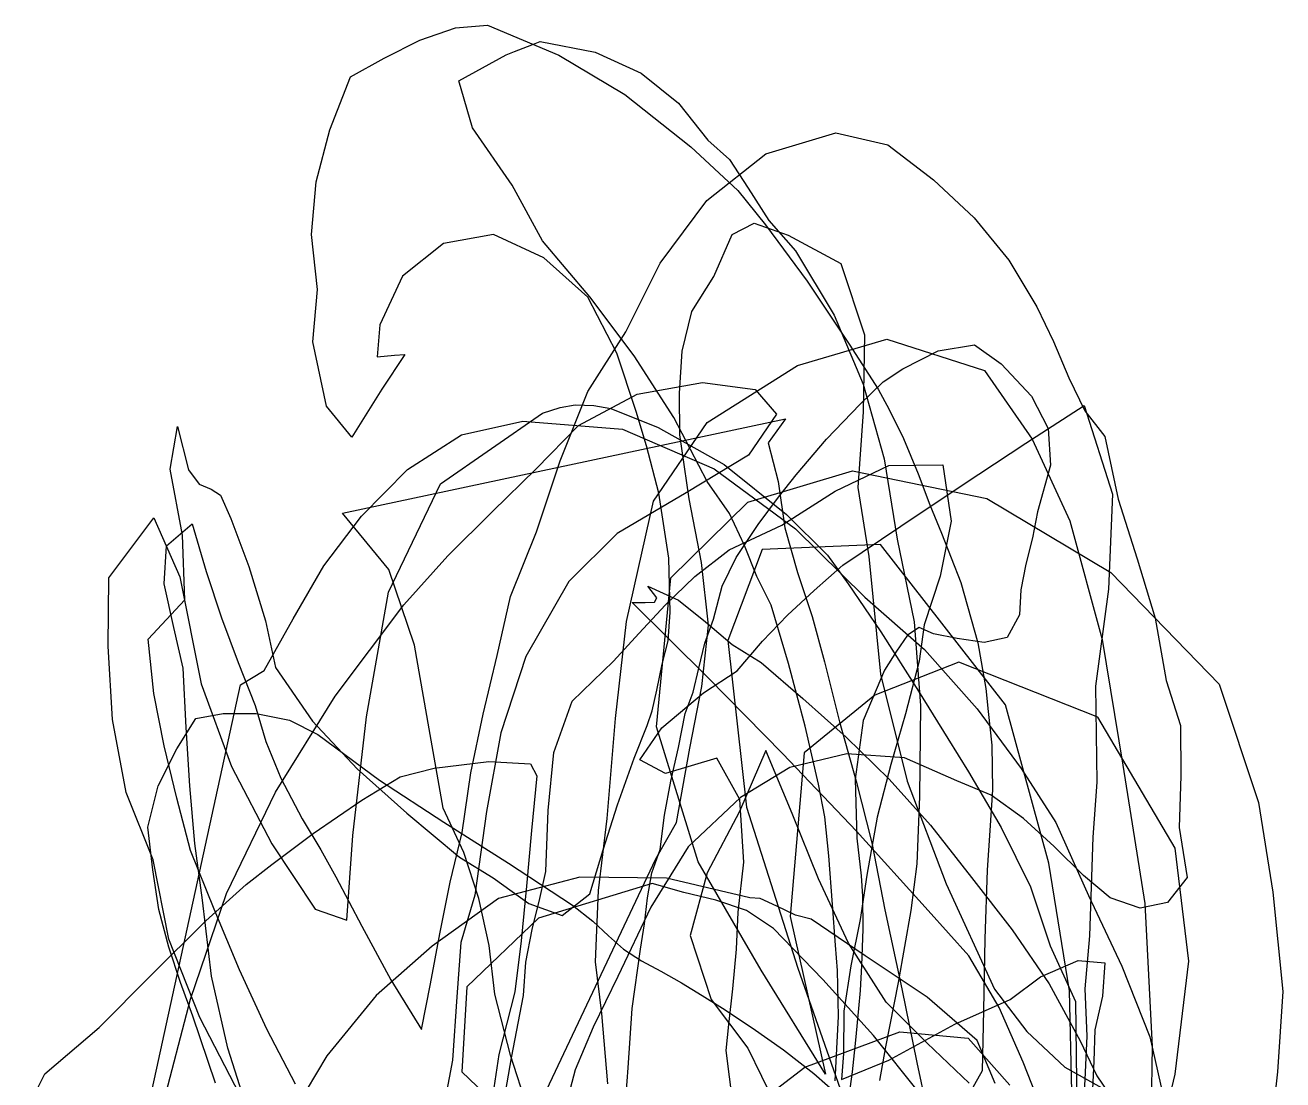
# Model space of a CAD drawing. Extents: x 0 to 83, y -5 to 166.
# Drawn here: x 6.1 to 79.1, y 104.6 to 165.8 of the extents above; entities that cross this region are included whole.
import ezdxf

# ---------------------------------------------------------------- set-up
doc = ezdxf.new("R2010")
doc.units = 0
for name, color, linetype in [('_B1', 7, 'CONTINUOUS'), ('_B2', 7, 'CONTINUOUS'), ('_F1', 7, 'CONTINUOUS'), ('_F2', 7, 'CONTINUOUS'), ('_T1', 7, 'CONTINUOUS'), ('_T2', 7, 'CONTINUOUS'), ('_Y1', 7, 'CONTINUOUS'), ('_Y2', 7, 'CONTINUOUS'), ('d', 7, 'CONTINUOUS'), ('h', 7, 'CONTINUOUS'), ('L1', 7, 'CONTINUOUS'), ('L2', 7, 'CONTINUOUS'), ('m', 7, 'CONTINUOUS'), ('t', 7, 'CONTINUOUS')]:
    doc.layers.add(name, color=color, linetype=linetype)

msp = doc.modelspace()

# ---------------------------------------------------------------- linework, layer by layer
at = {"layer": '_B1', "color": 7}
for p, q in [((30.226577, 139.157374), (36.162941, 143.266084)), ((36.162941, 143.266084), (37.18232, 143.582603)), ((37.18232, 143.582603), (38.04811, 143.744802)), ((38.04811, 143.744802), (39.12785, 143.695225)), ((39.12785, 143.695225), (40.11627, 143.529664)), ((40.11627, 143.529664), (42.864474, 142.423795)), ((42.864474, 142.423795), (46.698826, 140.280391)), ((46.698826, 140.280391), (50.312993, 137.383349)), ((27.225809, 132.869147), (30.226577, 139.157374)), ((11.000529, 133.713168), (13.595915, 137.194256)), ((13.595915, 137.194256), (15.109946, 133.760147)), ((50.312993, 137.383349), (52.694222, 135.021416)), ((52.694222, 135.021416), (53.896725, 133.357399)), ((10.95161, 129.750919), (11.000529, 133.713168)), ((15.109946, 133.760147), (16.344098, 127.563845)), ((25.937765, 125.651357), (27.225809, 132.869147)), ((53.896725, 133.357399), (55.780645, 130.571869)), ((55.780645, 130.571869), (57.964711, 127.134535)), ((11.201816, 125.495556), (10.95161, 129.750919)), ((16.344098, 127.563845), (18.099849, 122.758355)), ((57.964711, 127.134535), (59.66746, 124.384182)), ((25.139571, 118.753949), (25.937765, 125.651357)), ((11.993626, 121.257729), (11.201816, 125.495556)), ((59.66746, 124.384182), (60.874915, 122.44602)), ((18.099849, 122.758355), (20.451378, 118.279127)), ((60.874915, 122.44602), (62.765099, 119.230166)), ((13.569516, 117.348088), (11.993626, 121.257729)), ((62.765099, 119.230166), (64.476389, 115.775616)), ((20.451378, 118.279127), (22.965067, 114.495775)), ((24.806079, 113.842611), (25.139571, 118.753949)), ((14.46727, 112.757275), (13.569516, 117.348088)), ((42.520455, 115.977542), (35.925678, 113.976213)), ((44.360939, 115.446963), (42.520455, 115.977542)), ((46.216466, 115.012846), (44.360939, 115.446963)), ((64.476389, 115.775616), (65.610269, 112.358988)), ((47.984567, 114.410272), (46.216466, 115.012846)), ((22.965067, 114.495775), (24.806079, 113.842611)), ((35.925678, 113.976213), (31.754346, 109.979464)), ((49.56277, 113.374324), (47.984567, 114.410272)), ((52.412896, 110.409967), (49.56277, 113.374324)), ((16.277993, 108.201642), (14.46727, 112.757275)), ((65.610269, 112.358988), (67.078919, 109.132516)), ((55.359167, 107.160912), (52.412896, 110.409967)), ((31.754346, 109.979464), (31.467918, 105.048149)), ((67.078919, 109.132516), (67.832637, 47.381531)), ((18.594335, 103.724357), (16.277993, 108.201642)), ((58.051913, 103.790513), (55.359167, 107.160912)), ((31.467918, 105.048149), (36.527851, 100.243113))]:
    msp.add_line(p, q, dxfattribs=at)
at = {"layer": '_B2', "color": 7}
for p, q in [((31.455034, 141.998719), (35.019593, 142.798017)), ((35.019593, 142.798017), (40.802789, 142.333498)), ((40.802789, 142.333498), (46.107275, 140.024146)), ((28.321692, 139.99022), (31.455034, 141.998719)), ((25.651282, 137.287654), (28.321692, 139.99022)), ((46.107275, 140.024146), (50.827581, 136.547016)), ((23.47552, 134.406147), (25.651282, 137.287654)), ((50.827581, 136.547016), (54.858231, 132.579165)), ((21.687997, 131.329764), (23.47552, 134.406147)), ((54.858231, 132.579165), (58.316242, 129.553475)), ((20.010259, 128.331253), (21.687997, 131.329764)), ((58.316242, 129.553475), (61.369499, 126.117587)), ((18.631437, 127.501957), (20.010259, 128.331253)), ((6.136009, 70.257227), (18.631437, 127.501957)), ((61.369499, 126.117587), (63.936896, 122.645485)), ((63.936896, 122.645485), (65.93731, 119.511155)), ((65.93731, 119.511155), (67.841367, 115.279778)), ((38.312182, 116.343175), (33.60644, 115.106259)), ((43.343236, 116.278322), (38.312182, 116.343175)), ((48.181874, 115.13682), (43.343236, 116.278322)), ((33.60644, 115.106259), (29.743726, 112.342446)), ((48.780163, 115.101407), (48.181874, 115.13682)), ((49.754912, 114.657661), (48.780163, 115.101407)), ((50.835698, 114.146214), (49.754912, 114.657661)), ((67.841367, 115.279778), (69.768219, 111.191884)), ((51.752094, 113.907697), (50.835698, 114.146214)), ((54.877755, 111.779525), (51.752094, 113.907697)), ((29.743726, 112.342446), (26.504217, 109.484708)), ((58.472277, 109.382623), (54.877755, 111.779525)), ((69.768219, 111.191884), (71.386281, 107.086169)), ((26.504217, 109.484708), (23.643019, 105.975651)), ((61.373436, 106.863975), (58.472277, 109.382623)), ((62.419006, 104.370566), (61.373436, 106.863975)), ((71.386281, 107.086169), (72.363968, 102.801331)), ((23.643019, 105.975651), (21.282265, 102.025993))]:
    msp.add_line(p, q, dxfattribs=at)
at = {"layer": '_F1', "color": 7}
for p, q in [((47.153568, 153.630744), (48.442233, 154.2853)), ((48.442233, 154.2853), (50.39884, 153.577951)), ((46.086604, 151.179442), (47.153568, 153.630744)), ((50.39884, 153.577951), (53.469632, 151.94354)), ((53.469632, 151.94354), (54.834894, 147.793526)), ((44.823494, 149.159152), (46.086604, 151.179442)), ((44.249952, 146.859327), (44.823494, 149.159152)), ((54.834894, 147.793526), (54.765546, 143.339922)), ((44.104629, 144.426841), (44.249952, 146.859327)), ((44.126166, 142.008581), (44.104629, 144.426841)), ((54.765546, 143.339922), (54.452882, 138.938836)), ((44.658398, 138.286474), (44.126166, 142.008581)), ((54.452882, 138.938836), (55.088198, 134.946364)), ((45.373367, 134.592533), (44.658398, 138.286474)), ((45.781113, 130.957991), (45.373367, 134.592533)), ((55.088198, 134.946364), (55.756199, 128.116258)), ((45.391675, 127.414077), (45.781113, 130.957991)), ((55.756199, 128.116258), (57.311452, 121.922795)), ((44.709811, 123.821907), (45.391675, 127.414077)), ((43.933887, 119.5137), (44.709811, 123.821907)), ((49.119123, 123.682955), (47.583074, 120.160259)), ((50.638032, 120.043748), (49.119123, 123.682955)), ((57.311452, 121.922795), (59.578583, 115.966918)), ((47.583074, 120.160259), (45.698841, 116.594445)), ((52.168591, 116.245448), (50.638032, 120.043748)), ((42.727502, 117.407611), (43.933887, 119.5137)), ((32.496355, 95.752267), (42.727502, 117.407611)), ((45.698841, 116.594445), (44.73036, 112.964397)), ((53.917477, 112.517812), (52.168591, 116.245448)), ((59.578583, 115.966918), (62.382227, 109.849571)), ((44.73036, 112.964397), (45.941579, 109.249002)), ((56.091357, 109.090605), (53.917477, 112.517812)), ((62.382227, 109.849571), (64.25035, 107.395078)), ((45.941579, 109.249002), (48.072074, 106.432063)), ((58.480905, 106.706889), (56.091357, 109.090605)), ((64.25035, 107.395078), (66.459315, 105.321503)), ((60.914215, 104.389695), (58.480905, 106.706889)), ((48.072074, 106.432063), (49.6598, 103.178798)), ((66.459315, 105.321503), (69.096567, 103.846439))]:
    msp.add_line(p, q, dxfattribs=at)
at = {"layer": '_F2', "color": 7}
for p, q in [((49.108529, 158.298703), (53.167853, 159.521326)), ((53.167853, 159.521326), (53.92545, 159.348281)), ((53.92545, 159.348281), (54.68305, 159.17524)), ((54.68305, 159.17524), (55.440648, 159.002195)), ((55.440648, 159.002195), (56.198262, 158.829139)), ((56.198262, 158.829139), (58.833921, 156.801666)), ((45.698105, 155.587227), (49.108529, 158.298703)), ((58.833921, 156.801666), (61.195029, 154.580876)), ((42.97739, 151.954831), (45.698105, 155.587227)), ((61.195029, 154.580876), (63.215125, 152.132222)), ((40.987187, 147.969453), (42.97739, 151.954831)), ((63.215125, 152.132222), (64.827754, 149.421175)), ((64.827754, 149.421175), (65.806041, 147.416449)), ((38.79241, 144.524496), (40.987187, 147.969453)), ((65.806041, 147.416449), (66.68866, 145.318164)), ((66.68866, 145.318164), (67.628601, 143.391297)), ((37.18429, 140.501762), (38.79241, 144.524496)), ((67.628601, 143.391297), (68.77884, 141.900834)), ((68.77884, 141.900834), (69.56241, 138.269926)), ((35.80415, 136.375061), (37.18429, 140.501762)), ((69.56241, 138.269926), (70.656735, 134.81024)), ((14.332192, 135.558993), (15.830247, 136.83538)), ((15.830247, 136.83538), (16.645071, 134.065964)), ((34.293302, 132.618229), (35.80415, 136.375061)), ((14.203911, 133.366928), (14.332192, 135.558993)), ((70.656735, 134.81024), (71.703949, 131.359501)), ((16.645071, 134.065964), (17.538022, 131.382474)), ((14.756643, 130.818309), (14.203911, 133.366928)), ((33.523849, 129.209713), (34.293302, 132.618229)), ((17.538022, 131.382474), (18.488755, 128.790102)), ((71.703949, 131.359501), (72.346177, 127.755447)), ((15.30162, 128.472215), (14.756643, 130.818309)), ((32.720147, 125.806841), (33.523849, 129.209713)), ((15.485295, 125.030899), (15.30162, 128.472215)), ((18.488755, 128.790102), (19.476934, 126.294038)), ((72.346177, 127.755447), (73.181961, 125.136729)), ((19.476934, 126.294038), (20.099361, 124.223357)), ((32.001821, 122.38874), (32.720147, 125.806841)), ((15.687327, 121.64395), (15.485295, 125.030899)), ((73.181961, 125.136729), (73.200079, 122.229505)), ((20.099361, 124.223357), (20.972587, 122.09099)), ((53.81104, 123.501441), (50.510395, 122.709824)), ((57.166552, 123.266736), (53.81104, 123.501441)), ((50.510395, 122.709824), (47.651453, 120.966035)), ((60.190089, 121.931585), (57.166552, 123.266736)), ((20.972587, 122.09099), (22.218742, 119.725378)), ((31.488496, 118.934535), (32.001821, 122.38874)), ((62.185542, 121.101965), (60.190089, 121.931585)), ((73.200079, 122.229505), (73.096072, 119.228989)), ((15.975453, 118.305718), (15.687327, 121.64395)), ((47.651453, 120.966035), (44.602081, 118.107906)), ((64.070021, 119.757478), (62.185542, 121.101965)), ((22.218742, 119.725378), (23.301753, 117.937658)), ((65.850759, 118.125841), (64.070021, 119.757478)), ((73.096072, 119.228989), (73.565475, 116.330394)), ((16.417413, 115.010557), (15.975453, 118.305718)), ((30.802044, 116.046222), (31.488496, 118.934535)), ((23.301753, 117.937658), (24.168968, 116.357256)), ((44.602081, 118.107906), (42.436384, 114.612928)), ((67.53499, 116.43476), (65.850759, 118.125841)), ((24.168968, 116.357256), (25.661743, 113.509989)), ((30.197273, 113.064933), (30.802044, 116.046222)), ((69.098019, 115.142024), (67.53499, 116.43476)), ((73.565475, 116.330394), (72.418403, 114.867349)), ((16.944878, 110.60141), (16.417413, 115.010557)), ((42.436384, 114.612928), (40.519316, 110.58987)), ((70.827536, 114.545389), (69.098019, 115.142024)), ((72.418403, 114.867349), (70.827536, 114.545389)), ((25.661743, 113.509989), (27.350898, 110.394169)), ((29.650075, 110.163999), (30.197273, 113.064933)), ((17.8866, 106.419134), (16.944878, 110.60141)), ((27.350898, 110.394169), (29.136346, 107.516747)), ((40.519316, 110.58987), (39.094227, 107.6445)), ((29.136346, 107.516747), (29.650075, 110.163999)), ((39.094227, 107.6445), (38.043654, 105.171649)), ((19.23359, 102.281149), (17.8866, 106.419134)), ((38.043654, 105.171649), (36.896839, 100.849503))]:
    msp.add_line(p, q, dxfattribs=at)
at = {"layer": '_T1', "color": 7}
for p, q in [((31.103268, 165.616149), (32.957794, 165.765213)), ((32.957794, 165.765213), (37.099213, 164.019908)), ((29.043808, 164.890282), (31.103268, 165.616149)), ((26.957644, 163.854295), (29.043808, 164.890282)), ((25.023019, 162.774876), (26.957644, 163.854295)), ((37.099213, 164.019908), (40.932732, 161.74692)), ((23.822896, 159.691467), (25.023019, 162.774876)), ((40.932732, 161.74692), (44.766848, 158.712287)), ((23.026498, 156.668292), (23.822896, 159.691467)), ((44.766848, 158.712287), (47.482839, 156.175894)), ((22.748611, 153.614937), (23.026498, 156.668292)), ((47.482839, 156.175894), (49.09573, 154.187488)), ((49.09573, 154.187488), (51.510577, 150.908694)), ((23.104024, 150.440984), (22.748611, 153.614937)), ((33.304992, 153.621286), (30.402093, 153.105694)), ((36.231943, 152.270556), (33.304992, 153.621286)), ((30.402093, 153.105694), (28.036097, 151.199482)), ((38.777305, 149.990225), (36.231943, 152.270556)), ((28.036097, 151.199482), (26.719844, 148.378357)), ((22.824364, 147.396833), (23.104024, 150.440984)), ((51.510577, 150.908694), (53.956391, 147.257224)), ((40.467993, 146.736264), (38.777305, 149.990225)), ((26.719844, 148.378357), (26.560955, 146.523082)), ((23.626907, 143.663301), (22.824364, 147.396833)), ((41.596944, 143.359939), (40.467993, 146.736264)), ((53.956391, 147.257224), (55.620896, 144.647689)), ((26.560955, 146.523082), (27.563226, 146.616934)), ((28.170969, 146.658979), (26.828506, 144.648271)), ((27.563226, 146.616934), (28.170969, 146.658979)), ((26.828506, 144.648271), (25.09913, 141.870432)), ((55.620896, 144.647689), (56.272472, 143.475075)), ((25.09913, 141.870432), (23.626907, 143.663301)), ((42.190047, 141.360916), (41.596944, 143.359939)), ((56.272472, 143.475075), (57.105978, 141.790889)), ((14.551829, 140.011146), (14.973607, 142.494172)), ((14.973607, 142.494172), (15.608823, 139.974929)), ((57.105978, 141.790889), (57.954345, 139.733579)), ((42.902295, 138.624661), (42.190047, 141.360916)), ((15.258671, 136.181588), (14.551829, 140.011146)), ((15.608823, 139.974929), (16.230157, 139.13278)), ((57.954345, 139.733579), (58.630683, 137.939095)), ((16.230157, 139.13278), (16.92898, 138.854802)), ((16.92898, 138.854802), (17.477991, 138.505504)), ((17.477991, 138.505504), (18.069295, 137.145744)), ((43.481373, 134.851182), (42.902295, 138.624661)), ((58.630683, 137.939095), (59.299816, 136.30086)), ((18.069295, 137.145744), (19.107417, 134.364417)), ((15.400028, 132.422949), (15.258671, 136.181588)), ((59.299816, 136.30086), (60.421032, 133.428613)), ((19.107417, 134.364417), (20.086181, 131.213282)), ((43.56053, 131.720568), (43.481373, 134.851182)), ((60.421032, 133.428613), (61.418255, 129.942642)), ((13.281799, 130.152679), (15.400028, 132.422949)), ((43.439579, 130.055763), (43.56053, 131.720568)), ((20.086181, 131.213282), (20.658748, 128.505381)), ((13.603802, 127.008014), (13.281799, 130.152679)), ((43.102742, 128.696104), (43.439579, 130.055763)), ((61.418255, 129.942642), (61.880733, 127.281536)), ((20.658748, 128.505381), (22.814901, 125.396292)), ((42.794265, 127.193112), (43.102742, 128.696104)), ((14.192338, 123.954543), (13.603802, 127.008014)), ((42.518369, 125.995636), (42.794265, 127.193112)), ((61.880733, 127.281536), (62.0112, 125.962462)), ((42.235832, 125.145166), (42.518369, 125.995636)), ((62.0112, 125.962462), (62.225326, 123.997272)), ((22.814901, 125.396292), (25.402313, 122.637899)), ((41.466818, 123.251113), (42.235832, 125.145166)), ((14.935648, 120.935211), (14.192338, 123.954543)), ((62.225326, 123.997272), (62.265975, 121.410955)), ((25.402313, 122.637899), (28.285586, 120.062227)), ((40.498291, 120.538908), (41.466818, 123.251113)), ((62.265975, 121.410955), (62.107315, 119.056675)), ((15.721969, 117.892968), (14.935648, 120.935211)), ((39.676883, 117.924298), (40.498291, 120.538908)), ((28.285586, 120.062227), (31.329314, 117.501307)), ((62.107315, 119.056675), (61.960307, 116.756706)), ((17.094324, 114.480119), (15.721969, 117.892968)), ((31.329314, 117.501307), (33.29455, 116.306836)), ((38.906265, 115.37925), (39.676883, 117.924298)), ((33.29455, 116.306836), (35.354209, 114.808272)), ((61.960307, 116.756706), (61.820832, 112.773347)), ((37.295659, 114.125708), (38.906265, 115.37925)), ((35.354209, 114.808272), (37.295659, 114.125708)), ((18.580745, 110.971534), (17.094324, 114.480119)), ((61.820832, 112.773347), (61.73871, 108.636747)), ((20.161808, 107.536428), (18.580745, 110.971534)), ((61.73871, 108.636747), (61.656448, 105.118463)), ((21.818086, 104.34402), (20.161808, 107.536428)), ((61.656448, 105.118463), (60.592868, 103.208399))]:
    msp.add_line(p, q, dxfattribs=at)
at = {"layer": '_T2', "color": 7}
for p, q in [((24.542785, 137.456864), (50.24394, 142.937865)), ((50.24394, 142.937865), (49.250326, 141.539053)), ((49.250326, 141.539053), (49.829633, 139.295519)), ((49.829633, 139.295519), (50.220239, 136.604883)), ((27.241594, 134.195783), (24.542785, 137.456864)), ((50.220239, 136.604883), (50.954556, 134.019708)), ((28.726615, 129.794962), (27.241594, 134.195783)), ((50.954556, 134.019708), (51.798138, 131.455874)), ((51.798138, 131.455874), (52.516538, 128.829277)), ((29.583984, 124.946227), (28.726615, 129.794962)), ((52.516538, 128.829277), (53.388082, 125.364172)), ((30.399838, 120.341404), (29.583984, 124.946227)), ((53.388082, 125.364172), (54.34842, 121.922246)), ((54.34842, 121.922246), (55.270324, 118.341095)), ((31.580717, 117.767952), (30.399838, 120.341404)), ((55.270324, 118.341095), (56.026575, 114.458313)), ((32.467666, 115.112721), (31.580717, 117.767952)), ((33.067247, 112.377533), (32.467666, 115.112721)), ((56.026575, 114.458313), (57.011093, 109.859346)), ((33.386017, 109.564218), (33.067247, 112.377533)), ((34.303349, 106.018703), (33.386017, 109.564218)), ((57.011093, 109.859346), (57.86867, 105.594175)), ((35.433373, 102.532205), (34.303349, 106.018703)), ((57.86867, 105.594175), (58.749692, 101.576646))]:
    msp.add_line(p, q, dxfattribs=at)
at = {"layer": '_Y1', "color": 7}
for p, q in [((34.041911, 164.048563), (34.538437, 164.239514)), ((34.538437, 164.239514), (35.034964, 164.430461)), ((35.034964, 164.430461), (35.531493, 164.621411)), ((35.531493, 164.621411), (36.028041, 164.812354)), ((36.028041, 164.812354), (39.209919, 164.1907)), ((31.295243, 162.541772), (34.041911, 164.048563)), ((39.209919, 164.1907), (41.876224, 162.97167)), ((41.876224, 162.97167), (44.048431, 161.244565)), ((32.100165, 159.805105), (31.295243, 162.541772)), ((44.048431, 161.244565), (45.74801, 159.09868)), ((34.402819, 156.492627), (32.100165, 159.805105)), ((45.74801, 159.09868), (46.997728, 157.973813)), ((46.997728, 157.973813), (48.089093, 156.309447)), ((36.149341, 153.258396), (34.402819, 156.492627)), ((48.089093, 156.309447), (49.281149, 154.434032)), ((49.281149, 154.434032), (50.832933, 152.676006)), ((38.906925, 150.013399), (36.149341, 153.258396)), ((50.832933, 152.676006), (53.069835, 148.946288)), ((41.479854, 146.590455), (38.906925, 150.013399)), ((53.069835, 148.946288), (54.768817, 144.935995)), ((43.775716, 143.01162), (41.479854, 146.590455)), ((54.768817, 144.935995), (55.977001, 140.612012)), ((45.702099, 139.298962), (43.775716, 143.01162)), ((55.977001, 140.612012), (56.741507, 135.941219)), ((47.013881, 137.444077), (45.702099, 139.298962)), ((47.88241, 135.578844), (47.013881, 137.444077)), ((56.741507, 135.941219), (57.721409, 131.160358)), ((48.590976, 133.777775), (47.88241, 135.578844)), ((49.422874, 132.115374), (48.590976, 133.777775)), ((50.436438, 128.739756), (49.422874, 132.115374)), ((57.721409, 131.160358), (58.080173, 126.294084)), ((51.393177, 125.101986), (50.436438, 128.739756)), ((58.080173, 126.294084), (58.034113, 121.023128)), ((52.162012, 121.74359), (51.393177, 125.101986)), ((52.531866, 119.837401), (52.162012, 121.74359)), ((58.034113, 121.023128), (57.882805, 117.124424)), ((52.75955, 117.580687), (52.531866, 119.837401)), ((52.988014, 114.760781), (52.75955, 117.580687)), ((57.882805, 117.124424), (57.519958, 114.408969)), ((53.15488, 112.408406), (52.988014, 114.760781)), ((57.519958, 114.408969), (56.789678, 110.233035)), ((53.279892, 110.930913), (53.15488, 112.408406)), ((53.336404, 108.255911), (53.279892, 110.930913)), ((56.789678, 110.233035), (56.064576, 106.511219)), ((53.141488, 104.527124), (53.336404, 108.255911)), ((56.064576, 106.511219), (55.710353, 104.552625))]:
    msp.add_line(p, q, dxfattribs=at)
at = {"layer": '_Y2', "color": 7}
for p, q in [((64.192145, 141.513392), (67.577894, 143.699959)), ((67.577894, 143.699959), (69.217762, 138.559388)), ((60.561533, 139.127173), (64.192145, 141.513392)), ((56.940829, 136.71104), (60.561533, 139.127173)), ((69.217762, 138.559388), (68.988024, 133.058047)), ((53.584805, 134.434727), (56.940829, 136.71104)), ((51.9132, 132.973114), (53.584805, 134.434727)), ((50.375668, 131.544229), (51.9132, 132.973114)), ((68.988024, 133.058047), (68.239469, 127.418349)), ((48.909415, 130.032341), (50.375668, 131.544229)), ((47.451647, 128.321717), (48.909415, 130.032341)), ((45.496015, 127.036104), (47.451647, 128.321717)), ((43.06959, 125.008955), (45.496015, 127.036104)), ((68.239469, 127.418349), (68.322885, 121.862708)), ((41.792211, 123.149106), (43.06959, 125.008955)), ((27.889116, 122.173836), (29.875422, 122.663114)), ((29.875422, 122.663114), (33.042563, 123.047397)), ((33.042563, 123.047397), (35.46518, 122.924539)), ((35.46518, 122.924539), (35.821206, 122.218575)), ((43.283718, 122.365395), (41.792211, 123.149106)), ((46.276997, 123.243475), (43.283718, 122.365395)), ((47.608502, 120.855078), (46.276997, 123.243475)), ((25.677527, 120.804879), (27.889116, 122.173836)), ((35.821206, 122.218575), (35.514744, 119.056536)), ((68.322885, 121.862708), (68.092781, 118.672532)), ((22.855658, 118.872), (25.677527, 120.804879)), ((47.835841, 117.209796), (47.608502, 120.855078)), ((35.514744, 119.056536), (35.228283, 115.827387)), ((20.457971, 117.070552), (22.855658, 118.872)), ((68.092781, 118.672532), (67.994578, 115.791549)), ((18.953355, 115.920647), (20.457971, 117.070552)), ((47.516611, 114.317212), (47.835841, 117.209796)), ((16.611474, 113.816259), (18.953355, 115.920647)), ((35.228283, 115.827387), (34.919281, 112.660787)), ((67.994578, 115.791549), (67.886728, 112.946076)), ((47.405032, 112.173033), (47.516611, 114.317212)), ((13.444142, 110.665476), (16.611474, 113.816259)), ((34.919281, 112.660787), (34.545201, 109.686398)), ((67.886728, 112.946076), (67.627682, 109.862431)), ((47.188588, 109.877411), (47.405032, 112.173033)), ((10.431413, 107.63347), (13.444142, 110.665476)), ((34.545201, 109.686398), (33.616433, 106.06595)), ((46.961639, 107.793554), (47.188588, 109.877411)), ((67.627682, 109.862431), (67.731205, 107.129378)), ((7.271356, 104.93117), (10.431413, 107.63347)), ((46.818543, 106.284667), (46.961639, 107.793554)), ((67.731205, 107.129378), (67.620738, 104.602728)), ((33.616433, 106.06595), (33.062931, 102.297394)), ((47.193803, 103.244567), (46.818543, 106.284667)), ((6.144836, 102.668941), (7.271356, 104.93117)), ((67.620738, 104.602728), (67.480455, 102.159249))]:
    msp.add_line(p, q, dxfattribs=at)
at = {"layer": 'd', "color": 7}
for p, q in [((57.06178, 145.833673), (59.118198, 146.878275)), ((59.118198, 146.878275), (61.211227, 147.221301)), ((61.211227, 147.221301), (62.762818, 146.123934)), ((62.762818, 146.123934), (64.526381, 144.237951)), ((55.92545, 145.067111), (57.06178, 145.833673)), ((54.577444, 143.788419), (55.92545, 145.067111)), ((52.638023, 141.742177), (54.577444, 143.788419)), ((64.526381, 144.237951), (65.503504, 142.378531)), ((65.503504, 142.378531), (65.639336, 140.242508)), ((50.881628, 139.682104), (52.638023, 141.742177)), ((65.639336, 140.242508), (64.879023, 137.526721)), ((49.838669, 138.380369), (50.881628, 139.682104)), ((48.671336, 136.79268), (49.838669, 138.380369)), ((64.879023, 137.526721), (64.585497, 136.02688)), ((47.390162, 134.890841), (48.671336, 136.79268)), ((64.585497, 136.02688), (64.206954, 134.508181)), ((46.575178, 133.21642), (47.390162, 134.890841)), ((64.206954, 134.508181), (63.904026, 133.006252)), ((46.072763, 131.310915), (46.575178, 133.21642)), ((63.904026, 133.006252), (63.837343, 131.556722)), ((63.837343, 131.556722), (63.124525, 130.237633)), ((45.574596, 129.922312), (46.072763, 131.310915)), ((58.006672, 130.829499), (57.324648, 130.38382)), ((58.831581, 130.452303), (58.006672, 130.829499)), ((45.233381, 128.473605), (45.574596, 129.922312)), ((57.324648, 130.38382), (56.68819, 129.44674)), ((60.211345, 130.190782), (58.831581, 130.452303)), ((61.779094, 129.950773), (60.211345, 130.190782)), ((63.124525, 130.237633), (61.779094, 129.950773)), ((56.68819, 129.44674), (55.999976, 128.349718)), ((44.900115, 127.076039), (45.233381, 128.473605)), ((55.999976, 128.349718), (54.757609, 125.429362)), ((44.425803, 125.840869), (44.900115, 127.076039)), ((44.03722, 123.871986), (44.425803, 125.840869)), ((54.757609, 125.429362), (54.300815, 122.036778)), ((43.607365, 121.907905), (44.03722, 123.871986)), ((43.227824, 119.93797), (43.607365, 121.907905)), ((54.300815, 122.036778), (54.390684, 118.60049)), ((42.990178, 117.951533), (43.227824, 119.93797)), ((54.390684, 118.60049), (54.635269, 116.42996)), ((42.506979, 116.590348), (42.990178, 117.951533)), ((42.241637, 115.137291), (42.506979, 116.590348)), ((54.635269, 116.42996), (54.711814, 115.251524)), ((42.064759, 113.644386), (42.241637, 115.137291)), ((54.711814, 115.251524), (54.732713, 113.320374)), ((41.846955, 112.163665), (42.064759, 113.644386)), ((54.732713, 113.320374), (54.659591, 111.226717)), ((41.358936, 108.733364), (41.846955, 112.163665)), ((54.659591, 111.226717), (54.579435, 109.77743)), ((54.579435, 109.77743), (54.489979, 108.722988)), ((41.115707, 105.279536), (41.358936, 108.733364)), ((54.489979, 108.722988), (54.31964, 106.892181)), ((54.31964, 106.892181), (54.123868, 105.05163)), ((40.868635, 101.83999), (41.115707, 105.279536)), ((54.123868, 105.05163), (53.933709, 103.639382))]:
    msp.add_line(p, q, dxfattribs=at)
at = {"layer": 'h', "color": 7}
for p, q in [((41.650593, 144.368191), (45.440532, 145.047323)), ((45.440532, 145.047323), (48.502423, 144.635926)), ((48.502423, 144.635926), (49.723249, 143.196877)), ((38.245627, 142.535657), (41.650593, 144.368191)), ((49.723249, 143.196877), (48.103581, 140.832058)), ((35.782346, 140.02444), (38.245627, 142.535657)), ((48.103581, 140.832058), (44.492198, 138.629336)), ((33.24365, 137.555913), (35.782346, 140.02444)), ((44.492198, 138.629336), (40.484973, 136.283686)), ((30.670576, 134.977375), (33.24365, 137.555913)), ((40.484973, 136.283686), (37.677779, 133.490078)), ((28.104162, 132.136134), (30.670576, 134.977375)), ((37.677779, 133.490078), (35.184136, 129.135166)), ((24.115421, 126.852686), (28.104162, 132.136134)), ((35.184136, 129.135166), (33.741236, 124.724118)), ((20.655118, 121.268047), (24.115421, 126.852686)), ((33.741236, 124.724118), (32.902248, 120.146753)), ((17.826395, 115.400957), (20.655118, 121.268047)), ((32.902248, 120.146753), (32.22034, 115.292892)), ((15.73239, 109.270157), (17.826395, 115.400957)), ((32.22034, 115.292892), (31.420491, 112.553708)), ((31.420491, 112.553708), (31.182064, 109.410627)), ((14.027812, 102.783251), (15.73239, 109.270157)), ((31.182064, 109.410627), (30.934948, 105.726188)), ((51.366962, 105.332897), (56.886769, 107.374879)), ((56.886769, 107.374879), (60.850091, 107.002436)), ((60.850091, 107.002436), (63.264692, 104.276003)), ((30.934948, 105.726188), (30.109025, 101.362936)), ((46.639613, 101.691395), (51.366962, 105.332897))]:
    msp.add_line(p, q, dxfattribs=at)
at = {"layer": 'L1', "color": 7}
for p, q in [((48.061149, 138.096828), (54.135922, 139.905324)), ((54.135922, 139.905324), (61.936881, 138.303079)), ((43.6011, 133.706139), (48.061149, 138.096828)), ((61.936881, 138.303079), (69.136338, 134.008042)), ((42.77375, 125.072555), (43.6011, 133.706139)), ((69.136338, 134.008042), (75.409215, 127.532738)), ((60.320295, 128.825102), (55.44569, 126.904337)), ((68.384406, 125.619895), (60.320295, 128.825102)), ((75.409215, 127.532738), (77.688929, 120.682714)), ((55.44569, 126.904337), (51.333438, 123.558215)), ((72.862932, 118.025731), (68.384406, 125.619895)), ((45.186462, 117.234519), (42.77375, 125.072555)), ((51.333438, 123.558215), (50.533567, 114.063215)), ((77.688929, 120.682714), (78.524756, 115.467792)), ((73.664127, 111.475815), (72.862932, 118.025731)), ((48.848795, 110.950853), (45.186462, 117.234519)), ((78.524756, 115.467792), (79.111099, 109.712983)), ((50.533567, 114.063215), (52.583517, 104.924914)), ((52.583517, 104.924914), (48.848795, 110.950853)), ((72.865453, 104.925388), (73.664127, 111.475815)), ((79.111099, 109.712983), (78.795272, 105.056063)), ((71.737239, 100.224278), (72.865453, 104.925388)), ((78.795272, 105.056063), (78.309551, 100.588141))]:
    msp.add_line(p, q, dxfattribs=at)
at = {"layer": 'L2', "color": 7}
for p, q in [((50.950401, 146.015639), (56.133467, 147.556038)), ((56.133467, 147.556038), (61.794642, 145.730783)), ((45.712846, 142.709374), (50.950401, 146.015639)), ((61.794642, 145.730783), (64.573831, 141.752561)), ((42.596486, 138.152254), (45.712846, 142.709374)), ((64.573831, 141.752561), (66.752132, 137.016851)), ((41.018303, 131.183404), (42.596486, 138.152254)), ((66.752132, 137.016851), (68.627133, 130.128715)), ((48.906038, 135.348657), (46.90601, 130.080804)), ((55.767605, 135.642607), (48.906038, 135.348657)), ((63.016497, 126.336238), (55.767605, 135.642607)), ((40.39754, 125.54623), (41.018303, 131.183404)), ((46.90601, 130.080804), (47.993547, 120.414748)), ((68.627133, 130.128715), (69.817705, 122.833772)), ((65.531939, 117.163078), (63.016497, 126.336238)), ((39.907906, 119.74986), (40.39754, 125.54623)), ((69.817705, 122.833772), (71.112366, 114.820102)), ((47.993547, 120.414748), (50.970412, 111.065812)), ((39.403412, 115.563321), (39.907906, 119.74986)), ((66.73703, 109.75709), (65.531939, 117.163078)), ((39.225633, 111.441037), (39.403412, 115.563321)), ((71.112366, 114.820102), (71.519683, 106.528088)), ((39.602338, 108.44309), (39.225633, 111.441037)), ((50.970412, 111.065812), (54.143959, 102.002056)), ((66.859301, 103.91135), (66.73703, 109.75709)), ((39.939331, 104.355152), (39.602338, 108.44309)), ((71.519683, 106.528088), (71.426402, 100.256855))]:
    msp.add_line(p, q, dxfattribs=at)
at = {"layer": 'm', "color": 7}
for p, q in [((42.265796, 133.231688), (44.043274, 132.403424)), ((42.778627, 132.546521), (42.265796, 133.231688)), ((41.34852, 132.282901), (42.102297, 132.286133)), ((45.752839, 127.92006), (41.34852, 132.282901)), ((42.102297, 132.286133), (42.651561, 132.302662)), ((42.651561, 132.302662), (42.778627, 132.546521)), ((44.043274, 132.403424), (45.617868, 131.162119)), ((45.617868, 131.162119), (47.161559, 129.848792)), ((47.161559, 129.848792), (48.846318, 128.804463)), ((48.846318, 128.804463), (51.257626, 126.716865)), ((50.106261, 123.506956), (45.752839, 127.92006)), ((51.257626, 126.716865), (53.767056, 124.468208)), ((14.927288, 123.79716), (16.048171, 125.542557)), ((16.048171, 125.542557), (17.615971, 125.828703)), ((17.615971, 125.828703), (19.535833, 125.828847)), ((19.535833, 125.828847), (21.481016, 125.45516)), ((21.481016, 125.45516), (23.124781, 124.619836)), ((23.124781, 124.619836), (26.697269, 121.967575)), ((53.767056, 124.468208), (56.272012, 122.029117)), ((13.860032, 121.64783), (14.927288, 123.79716)), ((54.377218, 119.015054), (50.106261, 123.506956)), ((26.697269, 121.967575), (30.421744, 119.529939)), ((56.272012, 122.029117), (58.669904, 119.37022)), ((13.262944, 119.251453), (13.860032, 121.64783)), ((13.552564, 116.764924), (13.262944, 119.251453)), ((30.421744, 119.529939), (34.190032, 117.160617)), ((58.534142, 114.415822), (54.377218, 119.015054)), ((58.669904, 119.37022), (61.049791, 116.325116)), ((13.895231, 114.460747), (13.552564, 116.764924)), ((34.190032, 117.160617), (37.893959, 114.7133)), ((61.049791, 116.325116), (63.402786, 113.288425)), ((37.893959, 114.7133), (39.068578, 113.785641)), ((14.464832, 112.283802), (13.895231, 114.460747)), ((60.886987, 111.780408), (58.534142, 114.415822)), ((39.068578, 113.785641), (39.981528, 112.932845)), ((63.402786, 113.288425), (65.561813, 110.161868)), ((39.981528, 112.932845), (40.854095, 112.165106)), ((15.156592, 110.226542), (14.464832, 112.283802)), ((40.854095, 112.165106), (41.907569, 111.492609)), ((62.647407, 108.783372), (60.886987, 111.780408)), ((41.907569, 111.492609), (43.021963, 110.896839)), ((15.865733, 108.281416), (15.156592, 110.226542)), ((43.021963, 110.896839), (44.209891, 110.216478)), ((44.209891, 110.216478), (45.417789, 109.489303)), ((45.417789, 109.489303), (46.5921, 108.753096)), ((65.561813, 110.161868), (67.359805, 106.847162)), ((46.5921, 108.753096), (48.322456, 107.609913)), ((64.042922, 105.613239), (62.647407, 108.783372)), ((17.171868, 104.402637), (15.865733, 108.281416)), ((48.322456, 107.609913), (50.129883, 106.326717)), ((67.359805, 106.847162), (68.322175, 104.825789)), ((50.129883, 106.326717), (51.892217, 104.958362)), ((65.301047, 102.458529), (64.042922, 105.613239)), ((51.892217, 104.958362), (53.487296, 103.559707)), ((68.322175, 104.825789), (69.526736, 103.071259))]:
    msp.add_line(p, q, dxfattribs=at)
at = {"layer": 't', "color": 7}
for p, q in [((53.133953, 138.735804), (56.255805, 140.232345)), ((56.255805, 140.232345), (59.387572, 140.257923)), ((59.387572, 140.257923), (59.87166, 136.993026)), ((50.036435, 136.768486), (53.133953, 138.735804)), ((46.977653, 135.330597), (50.036435, 136.768486)), ((59.87166, 136.993026), (59.220319, 133.799721)), ((44.990108, 133.783076), (46.977653, 135.330597)), ((43.287231, 132.145641), (44.990108, 133.783076)), ((59.220319, 133.799721), (58.306079, 130.990482)), ((41.752421, 130.485478), (43.287231, 132.145641)), ((58.306079, 130.990482), (58.001463, 128.877778)), ((40.269071, 128.869781), (41.752421, 130.485478)), ((37.880916, 126.549994), (40.269071, 128.869781)), ((58.001463, 128.877778), (57.222822, 125.809914)), ((36.809732, 123.582721), (37.880916, 126.549994)), ((57.222822, 125.809914), (56.369094, 122.872258)), ((36.48647, 120.208566), (36.809732, 123.582721)), ((56.369094, 122.872258), (55.574145, 119.834219)), ((36.342075, 116.668147), (36.48647, 120.208566)), ((55.574145, 119.834219), (54.971833, 116.465209)), ((35.992037, 115.105468), (36.342075, 116.668147)), ((54.971833, 116.465209), (54.586747, 113.887965)), ((35.559658, 113.318678), (35.992037, 115.105468)), ((54.586747, 113.887965), (54.048056, 111.206049)), ((35.195579, 111.409737), (35.559658, 113.318678)), ((35.050434, 109.480614), (35.195579, 111.409737)), ((54.048056, 111.206049), (53.633677, 108.566304)), ((65.049069, 110.555173), (67.229354, 111.507714)), ((67.229354, 111.507714), (68.778835, 111.379928)), ((68.778835, 111.379928), (68.64365, 109.448404)), ((63.291842, 109.245716), (65.049069, 110.555173)), ((34.348415, 105.866142), (35.050434, 109.480614)), ((60.080067, 107.819671), (63.291842, 109.245716)), ((68.64365, 109.448404), (68.210927, 107.48145)), ((53.633677, 108.566304), (53.621529, 106.115569)), ((56.241544, 105.730281), (60.080067, 107.819671)), ((68.210927, 107.48145), (68.145147, 105.667424)), ((33.70894, 102.177623), (34.348415, 105.866142)), ((53.621529, 106.115569), (53.510593, 104.616073)), ((53.510593, 104.616073), (56.241544, 105.730281)), ((68.145147, 105.667424), (68.064611, 104.050584))]:
    msp.add_line(p, q, dxfattribs=at)

doc.saveas('drawing.dxf')
